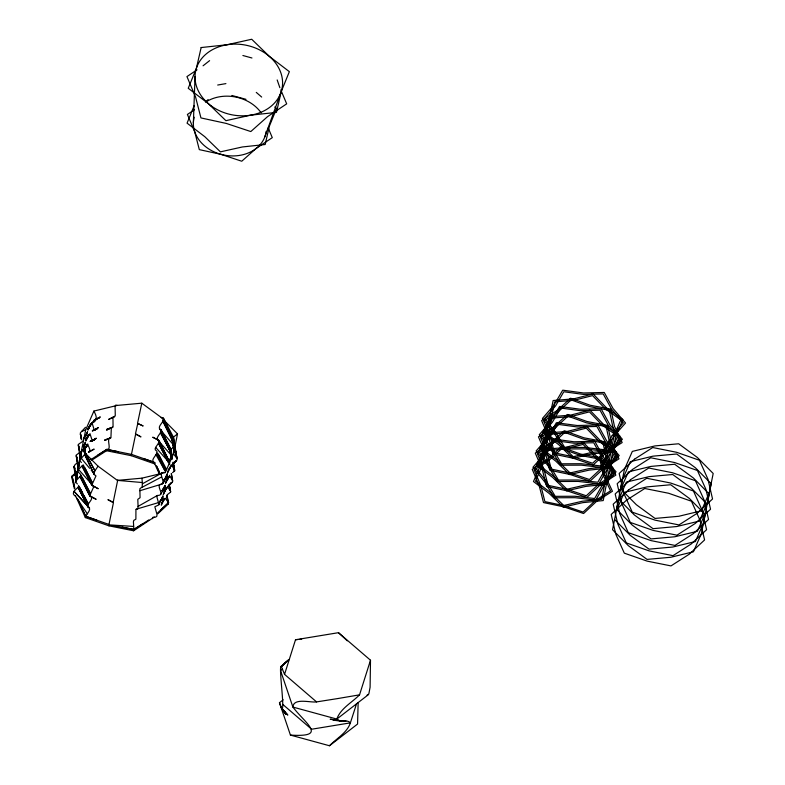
<?xml version="1.0" encoding="UTF-8"?>
<svg xmlns="http://www.w3.org/2000/svg" width="785" height="785" viewBox="0 0 785 785"><rect width="100%" height="100%" fill="white"/><g stroke="black" fill="none" stroke-linecap="round" stroke-linejoin="round"><path stroke-width="1.18" d="M157.118 451.738C157.216 455.212 149.817 459.99 154.115 462.483M81.179 452.229L81.11 457.243L81.591 450.983M171.876 458.852L170.07 450.512L174.025 446.331M193.365 123.108L195.033 76.43M77.499 472.874L77.175 471.392M358.146 702.624L357.567 724.045L329.484 745.75L290.43 735.084L279.47 702.712L283.189 699.798M76.842 477.211L77.126 473.208L77.156 477.82M76.851 477.162L77.195 472.953L76.655 477.947L78.421 465.044L77.774 470.029L78.323 464.632L77.833 469.626L78.196 464.21L77.901 469.214L77.921 463.346L78.019 468.38L76.174 455.084L81.473 451.296L80.678 456.193L81.503 450.933L80.619 455.908M79.295 460.471L75.478 481.764L77.401 484.011M79.246 462.345L78.755 467.34L79.422 461.894M79.766 459.833L80.502 454.466L79.834 459.451L80.404 454.054L79.893 459.039L80.286 453.632L79.952 458.636L80.011 452.768L80.08 457.792L78.235 444.487L82.199 441.739M75.517 481.735L76.38 476.367L75.586 481.342L76.302 475.965L75.645 480.95L76.194 475.553L75.713 480.548L75.36 472.599L76.155 477.673C75.821 472.609 70.679 464.475 78.255 462.973M76.91 475.406L78.5 465.446L77.646 470.804M122.136 527.108L133.882 529.433L133.411 521.809L133.793 520.357L135.883 519.209L135.933 509.455L137.826 508.798L138.072 506.394L157.393 495.453C166.499 495.669 154.213 484.787 161.749 484.129C166.4 481.862 156.048 471.334 165.301 472.511L173.485 453.779L177.518 433.909L161.161 417.394L141.81 403.186L117.269 405.403L93.896 411.075L85.702 429.797L81.679 449.668L98.027 466.182L117.377 480.381L141.918 478.173L165.301 472.511M72.063 476.26L71.808 477.574L74.418 488.878M154.292 517.04L133.636 530.778L108.968 525.842L85.359 517.59C85.712 514.224 92.954 509.249 87.763 506.747L78.088 487.426L78.706 485.395M91.6 460.285L106.515 450.737L106.77 449.432L118.525 451.767M108.968 525.842L109.223 524.537L85.614 516.265L78.157 499.702M159.218 473.757L154.802 463.925L131.183 455.663L135.668 434.105L140.966 436.882L135.462 433.85L137.768 423.517L143.145 425.98L137.532 423.341L141.81 403.186M133.636 530.778L133.892 529.473L148.826 519.905M154.802 463.925L155.047 462.61M152.525 518.679L152.781 517.374L155.646 517.129L156.843 516.236L156.99 514.43L154.841 506.776L158.874 504.843L163.064 495.845L160.385 501.046L162.956 497.435L159.826 501.556L162.917 498.23L160.022 501.321M157.805 513.773L168.363 503.941L166.871 495.08L168.598 502.616L161.082 509.642M80.678 455.025L81.699 449.991M81.385 462.532L79.619 460.255L81.63 450.325M79.619 460.255L85.172 453.897L84.103 447.519L85.241 452.602M75.331 482.795L76.537 477.28M159.031 504.588L157 497.435L157.167 495.649M370.5 660.224L359.54 694.843L338.09 698.503L316.561 701.908L284.553 674.364L295.513 639.755L338.482 632.681L370.5 660.224L370.098 687.267L368.803 694.018L367.076 695.108M356.488 703.939L350.385 722.857C347.176 732.758 336.471 738.499 329.484 745.75M80.884 475.425L75.507 481.44M264.78 136.963L280.726 93.072M156.627 450.992C152.025 448.726 159.522 444.241 159.159 440.876M194.248 105.533L187.065 123.157L204.797 136.688L220.408 151.858L242.379 146.962L265.173 144.509L269.412 126.081L276.605 108.448L274.74 107.025M164.134 498.632L161.239 505.147L164.055 499.545L161.887 502.792L164.889 498.603M163.241 483.099L167.333 473.738L163.113 483.374M620.415 489.997L628.343 471.883L650.942 466.408L674.678 464.259L693.39 477.996L709.218 493.971L703.321 523.428L695.402 541.542L672.794 547.017L649.058 549.157L630.345 535.429L614.537 519.454M616.441 510.486L624.36 492.372L646.968 486.896L670.704 484.747L689.407 498.485L705.234 514.45L701.329 533.672L693.41 551.786L670.802 557.262L647.066 559.401L628.353 545.673L612.545 529.698L618.433 500.241L626.351 482.127L648.95 476.652L672.696 474.503L691.399 488.241L707.226 504.215M705.313 513.184L697.394 531.298L674.786 536.773L651.05 538.912L632.337 525.185L616.529 509.21L622.407 479.753L630.335 461.639L652.934 456.163L676.67 454.015L695.382 467.752L711.21 483.727L707.305 502.94L699.386 521.054L676.778 526.529L653.041 528.678L634.329 514.94L618.521 498.966M88.656 434.713L87.841 436.558L88.725 434.625M87.007 444.398L85.781 447.156L87.115 444.251M171.012 465.122L167.558 472.698L170.384 467.114L168.196 470.352L171.208 466.172M168.657 476.485L167.44 479.242L168.333 477.29M166.047 488.349L163.29 494.579L166.449 488.309L164.016 491.861L167.028 487.681L164.251 491.057L167.617 487.063L167.342 486.258M609.66 467.723L616.578 452.111L600.211 440.444L586.797 426.481L567.349 431.397L546.821 433.055L543.338 449.609L536.646 465.25L552.512 477.309L566.417 490.87L585.973 486.376L606.383 484.306M606.501 483.992L613.419 468.38L597.051 456.713L583.638 442.75L564.189 447.666L543.662 449.324L540.178 465.878L533.476 481.519L549.343 493.579L563.247 507.139L582.813 502.645L603.214 500.575L612.82 451.453L619.748 435.842L603.371 424.175L589.957 410.212L570.509 415.128L549.991 416.786L546.507 433.34L539.805 448.981L555.672 461.04L569.576 474.601L589.133 470.107L609.543 468.037M161.082 493.991L165.135 485.248L162.417 490.429L165.007 487.348L162.191 490.488M89.951 425.725L90.923 423.527M280.961 666.612L288.625 660.008L280.961 666.612C278.538 668.791 287.222 726.213 279.47 702.712M87.92 436.352L85.791 440.993L88.911 435.175L85.918 439.364L89.284 434.841L85.938 438.844L89.461 434.664M83.396 446.959L85.526 442.318L83.671 446.282M84.584 449.736L86.723 445.095M85.555 436.107L87.577 431.74L84.181 437.942L87.047 433.683L83.318 438.874L86.703 434.89M84.181 450.61L86.144 446.498L84.26 450.109M90.923 423.606L87.9 430.082L90.344 424.999L87.959 429.513L90.51 424.803L87.989 429.238L91.04 424.273L88.038 428.453L95.083 419.818L100.294 416.933L94.749 419.916M167.548 478.987L165.517 483.256L168.481 477.722L166.067 481.284L169.06 477.094L166.302 480.469L169.648 476.466M82.817 465.181L78.49 469.42L93.817 486.592L89.735 495.659L96.153 499.338L90.324 496.326M165.076 478.978L167.205 474.64L164.261 479.959L167.087 476.485L163.702 480.459L167.077 476.75L163.525 480.646M171.66 455.634L157.275 439.512C156.431 436.009 161.808 433.389 161.033 429.866L170.63 449.452L172.229 457.508M83.475 446.616L85.437 442.691L83.445 446.587M83.455 446.685L85.339 443.064L83.779 445.968M84.289 450.07L86.311 446.302L84.309 449.854M94.337 474.66L84.76 454.603L93.915 474.14L95.976 475.926L91.806 485.051L98.233 488.741L92.414 485.709M91.217 496.758C93.317 500.025 86.968 503.156 87.763 506.747M83.73 446.125L85.231 443.456L83.573 446.322M84.348 449.825L86.487 446.125L84.358 449.609M83.524 446.479L85.114 443.859L83.818 445.851M84.437 449.54L86.86 445.782L84.456 449.128M162.417 490.429L165.046 486.572L162.044 490.753L165.017 487.092L162.338 490.291M117.377 480.381L142.34 482.539L142.222 486.867L139.858 488.761L140.064 497.7L137.797 499.348L138.072 506.394M98.027 466.182L94.661 471.314L93.915 474.14M84.525 449.059L87.233 445.448L83.877 449.452L87.41 445.272M171.63 457.302L168.127 460.756L168.687 462.591M176.605 460.55L172.523 464.592L177.135 459.647L175.418 450.541M172.043 465.23L176.301 460.815L172.298 464.916L175.546 461.305L174.672 461.766M78.49 469.42L77.627 471.481L80.462 474.218M95.907 419.367L92.031 423.095C98.606 420.593 96.172 415.265 93.896 411.075M80.296 433.899L81.493 439.355L80.355 432.869L85.467 427.285M177.518 433.909L173.446 437.137L172.101 439.276L174.613 451.375M167.882 486.749L172.729 481.45L171.316 473.836M95.672 419.553L91.747 423.537L95.083 419.818L99.332 417.865L94.082 419.955M172.141 482.333L168.353 486.111L171.797 482.589L170.041 483.511M74.85 488.319L72.063 476.25L77.097 471.569M74.3 485.944L72.083 476.26L77.087 471.569M157.765 512.742L168.618 502.616L165.135 498.19M288.527 659.969L281.148 666.485L288.595 659.949L281.373 666.553L284.553 674.364M209.615 60.631L203.07 65.793M205.474 101.952L208.143 99.577M82.965 441.248L83.583 439.325M91.502 441.082L96.329 438.197L90.599 441.455L92.022 439.973L89.892 433.506M359.54 694.843C351.984 702.546 340.415 708.551 336.824 719.07C340.121 722.926 347.147 718.913 350.385 722.857L311.616 729.236L282.747 704.39M133.568 526.441L108.879 524.851L133.892 529.453M92.257 430.916L94.082 429.395L91.894 422.487M88.411 452.327C92.002 450.894 87.979 446.577 87.802 444.075M117.269 405.403L115.748 405.08L115.091 406.267L115.277 415.658L112.952 417.659L113.069 426.873L106.515 430.092L112.373 427.423L106.956 429.189L112.697 427.344M110.342 438.079L104.611 440.414L110.921 437.706L111.342 427.491M282.404 669.203L280.559 670.645L292.893 707.069C305.149 723.368 328.522 737.547 290.43 735.084M368.42 694.646L336.824 719.07L292.893 707.069C293.482 697.502 310.389 702.83 316.561 701.908M197.025 69.836L186.948 76.587L195.563 96.987L200.94 117.927L226.286 123.431L250.807 131.556L267.538 116.661L286.682 103.846L280.785 89.882M194.533 109.674L187.399 114.453L194.729 131.811L199.311 149.631L220.879 154.321L241.751 161.229L255.988 148.561L272.287 137.65L268.166 127.876M90.844 459.627L106.78 449.412L131.438 454.358L153.929 462.198L143.792 458.656M97.762 455.182L106.78 449.432C111.912 450.168 106.868 440.777 109.311 438.167M133.882 529.433L142.89 523.693M81.611 431.465L85.702 429.797M93.543 430.465L98.38 427.599L92.62 430.837L97.183 428.777L93.179 430.347M89.313 451.944L94.161 449.099L88.705 451.875M142.409 483.786L162.132 472.874M113.383 416.855L108.575 419.465L114.738 416.668M141.879 487.416L161.533 476.995M75.762 474.827L72.083 476.26M90.599 441.455L95.672 438.933L90.236 441.288M167.421 494.638L170.669 492.038L169.197 484.757L170.649 491.685M172.523 472.678L174.79 470.863L173.377 463.258M108.919 524.861L113.432 502.685L107.928 499.652L113.374 502.478M93.376 430.376L96.673 429.218L92.581 430.651M90.461 441.337L94.386 440.061L90.197 441.415M104.905 439.816L110.656 437.981M139.818 490.733L162.407 483.923M136.197 509.21L158.855 502.508M225.913 83.612L217.69 85.035M295.513 639.755L297.652 639.53M299.693 639.363L301.626 639.265M345.95 721.052L333.282 720.296L341.298 720.816L330.171 719.217L340.219 720.718M161.161 417.394L163.368 418.209L172.788 437.883L174.937 448.235M106.515 450.737L131.183 455.663M251.956 57.992L242.889 55.509M245.999 99.332L231.85 95.466M96.849 520.2L85.634 516.255L81.395 506.894M160.464 429.464C156.392 426.618 164.487 422.242 163.476 418.405M158.55 440.218L152.732 437.196L158.933 440.483L168.608 460.039L169.511 464.641M81.679 449.668L84.937 452.013L94.936 470.823L84.721 451.728M75.841 496.12C70.277 493.971 75.35 489.487 78.088 487.426L88.067 507.071M261.67 97.055L256.273 92.394M338.482 632.681L347.294 640.825M174.702 452.454L172.415 440.513L163.094 420.672L173.21 441.337M173.485 453.779L177.086 458.587M170.06 450.825L170.787 451.993M89.618 508.121L73.996 491.302L89.304 507.807M281.913 708.639L287.82 715.066L281.423 707.913L286.574 714.517L281.138 707.334L285.877 714.065L280.844 706.628L285.122 713.496L280.52 705.803M117.721 480.067L113.177 502.341M155.754 447.45L168.5 461.786M159.404 428.875L172.847 444.153M81.09 458.097L89.647 468.302M91.207 470.156L93.543 472.933M77.489 457.881L76.38 456.183M81.375 435.94L80.413 434.282L81.552 439.747M75.105 468.38L74.182 466.732L75.232 471.814L74.084 466.359M75.007 495.62L87.341 513.812M78.951 446.429L78.471 445.595L79.383 450.286L78.314 445.203M167.686 487.043L170.149 490.507L169.217 484.541M155.94 454.613L165.036 470.902M175.487 451.032L176.959 458.204L173.446 437.137L163.221 418.042L172.788 437.883L174.996 448.647M172.671 480.734L169.354 475.298M159.07 455.378L166.42 469.175M79.442 486.945L82.827 493.314M83.966 495.443L88.489 503.931M171.807 458.783L170.522 451.718L160.464 432.555L170.296 451.434L171.768 458.499M81.983 466.28L92.041 485.434L82.327 465.897L91.904 485.258M168.422 462.316L158.433 443.123L168.216 462.031L158.913 442.19M79.962 476.858L89.951 496.051L80.296 476.485L89.824 495.875M82.307 477.653L90.481 493.392M161.033 429.866L170.953 449.079L172.376 457.429M92.502 482.834L84.78 467.889L92.247 483.305L83.298 464.985M172.906 441.072L162.858 421.143L172.415 440.513L174.152 452.062M160.729 432.064L170.296 451.434L171.67 458.597M159.07 440.66L168.608 460.039M80.826 474.797L90.216 493.873M161.161 430.043L170.63 449.452L172.406 458.823M79.324 486.935L87.979 504.883L80.767 489.732M157.863 453.337L165.802 469.881L158.599 454.741M165.125 470.735L156.735 453.161L164.987 470.48M156.45 465.731L159.267 471.962M156.921 466.761L160.189 474.032M76.508 497.925L85.359 517.59M171.542 465.093L174.751 470.156M279.882 87.734L277.174 79.952M172.131 439.914L174.555 450.983M84.113 447.823L85.31 452.916M166.528 496.032L168.363 503.941M171.895 458.921L170.149 451.139L171.67 458.312M173.946 469.077L174.456 471.461L173.966 469.106M172.994 464.396L173.475 466.751M76.233 455.791L78.274 466.722L77.43 461.659M84.024 446.94L85.114 452.307M172.239 440.218L174.721 452.808M173.073 462.336L174.417 469.361L173.191 462.208M76.665 474.954L77.058 477.103M81.218 455.614L80.845 453.475L81.189 455.506M168.952 459.667L169.746 464.259M171.326 473.453L172.514 480.351M170.522 451.718L171.679 458.872M77.077 476.829L76.734 474.689L77.048 476.721M173.446 437.137L176.556 457.4M81.238 455.084L80.983 452.965L81.297 455.997M141.918 478.173L142.34 482.539M77.283 477.427L76.93 473.944L77.116 477.967M266.164 131.311A36.718 29.595 11 0 1 224.137 155.087A36.718 29.595 11 0 1 194.219 117.24M206.072 101.873A36.718 29.595 11 0 1 261.189 112.883M607.963 467.261L604.842 483.001L585.492 484.963L566.927 489.232L553.729 476.367L538.687 464.926L545.045 450.08L548.342 434.39L567.83 432.81L586.267 428.149L598.984 441.386L614.518 452.454L607.963 467.261M611.122 450.992L608.002 466.732L588.652 468.694L570.087 472.962L556.899 460.098L541.846 448.657L548.205 433.811L551.512 418.12L570.989 416.541L589.427 411.88L602.144 425.127L617.677 436.185L611.122 450.992M614.282 434.723L611.162 450.462L591.821 452.425L573.256 456.693L560.058 443.829L545.006 432.388L551.364 417.541L554.671 401.851L574.149 400.272L592.587 395.611L605.304 408.857L620.837 419.916L614.282 434.723M604.793 483.531L601.683 499.27L582.333 501.232L563.767 505.501L550.57 492.627L535.517 481.195L541.885 466.349L545.183 450.659L564.66 449.079L583.098 444.418L595.825 457.655L611.358 468.724L604.793 483.531M615.989 435.184L612.702 451.767L592.292 453.838L572.736 458.332L558.832 444.771L542.965 432.721L549.667 417.07L553.15 400.517L573.668 398.858L593.126 393.942L606.54 407.906L622.907 419.573L615.989 435.184M624.399 469.508L620.513 488.721L636.321 504.696L655.033 518.434L678.77 516.285L701.378 510.819L709.287 492.695L713.192 473.483L697.374 457.508L678.662 443.77L654.926 445.919L632.327 451.404L624.399 469.508M201.146 47.551L196.368 68.374L188.243 88.273L208.27 103.561L225.903 120.684L250.719 115.159L276.457 112.383L281.246 91.57L289.361 71.661L269.343 56.383L251.71 39.25L226.894 44.784L201.146 47.551M612.212 435.498L604.146 449.707L584.423 447.45L564.749 447.528L555.809 432.564L544.574 418.562L555.564 405.884L563.797 391.754L583.52 394.413L603.204 393.933L611.554 409.142L623.378 422.909L612.212 435.498M613.742 436.303L605.255 451.267L584.452 448.883L563.718 448.971L554.298 433.202L542.455 418.434L554.033 405.08L562.717 390.174L583.5 392.971L604.254 392.461L613.065 408.514L625.527 423.017L613.742 436.303M609.052 451.767L600.986 465.976L581.263 463.719L561.589 463.798L552.64 448.834L541.414 434.831L552.404 422.153L560.637 408.023L580.36 410.683L600.034 410.192L608.395 425.411L620.219 439.178L609.052 451.767M610.583 452.572L602.085 467.536L581.292 465.152L560.559 465.24L551.139 449.471L539.295 434.704L550.864 421.349L559.558 406.444L580.341 409.24L601.094 408.73L609.906 424.783L622.368 439.286L610.583 452.572M605.892 468.037L597.827 482.245L578.103 479.988L558.429 480.067L549.48 465.103L538.255 451.1L549.235 438.423L557.468 424.292L577.201 426.952L596.875 426.461L605.235 441.68L617.049 455.447L605.892 468.037M607.423 468.841L598.926 483.805L578.123 481.421L557.399 481.509L547.979 465.731L536.135 450.973L547.704 437.618L556.388 422.713L577.171 425.509L597.934 424.999L606.746 441.052L619.208 455.555L607.423 468.841M602.723 484.306L594.657 498.514L574.944 496.257L555.26 496.336L546.321 481.372L535.085 467.369L546.075 454.682L554.308 440.562L574.041 443.221L593.715 442.73L602.066 457.949L613.89 471.716L602.723 484.306M604.264 485.101L595.766 500.074L574.963 497.69L554.239 497.778L544.81 482L532.976 467.242L544.545 453.887L553.229 438.982L574.012 441.778L594.775 441.268L603.587 457.312L616.039 471.824L604.264 485.101M605.058 451.532L592.587 463.238L573.845 456.919L554.396 452.808L550.314 436.764L543.671 421.143L558.528 411.507L571.137 399.908L589.77 406.61L609.337 410.339L612.761 426.5L620.071 442.014L605.058 451.532M606.314 452.621L593.185 464.955L573.413 458.273L552.925 453.946L548.627 437.049L541.621 420.574L557.271 410.418L570.567 398.191L590.202 405.246L610.848 409.181L614.459 426.216L622.162 442.573L606.314 452.621M601.889 467.801L589.427 479.507L570.675 473.188L551.237 469.077L547.155 453.033L540.502 437.412L555.368 427.766L567.977 416.178L586.601 422.879L606.177 426.608L609.602 442.769L616.902 458.283L601.889 467.801M603.155 468.89L590.026 481.215L570.253 474.542L549.765 470.215L545.457 453.308L538.451 436.843L554.112 426.687L567.408 414.46L587.033 421.516L607.688 425.45L611.299 442.485L618.992 458.842L603.155 468.89M598.729 484.07L586.267 495.777L567.516 489.457L548.067 485.346L543.985 469.302L537.342 453.681L552.208 444.035L564.808 432.447L583.441 439.149L603.017 442.877L606.442 459.029L613.742 474.552L598.729 484.07M599.995 485.159L586.866 497.484L567.084 490.811L546.605 486.484L542.298 469.577L535.291 453.112L550.952 442.956L564.248 430.729L583.873 437.785L604.529 441.719L608.13 458.754L615.832 475.111L599.995 485.159M595.57 500.339L583.098 512.046L564.356 505.717L544.908 501.615L540.826 485.572L534.183 469.95L549.049 460.304L561.648 448.716L580.282 455.418L599.858 459.147L603.272 475.298L610.583 490.821L595.57 500.339M596.688 501.232L583.598 513.527L563.915 506.884L543.495 502.577L539.207 485.729L532.23 469.332L547.842 459.205L561.069 447.028L580.635 454.073L601.192 457.989L604.784 474.945L612.447 491.243L596.688 501.232M634.466 459.215L619.169 473.473L623.722 493.147L632.278 512.173L655.112 520.161L678.966 524.929L697.237 513.233L712.544 498.975L707.982 479.292L699.435 460.265L676.591 452.288L652.737 447.519L634.466 459.215M632.474 469.459L617.177 483.717L621.73 503.391L630.286 522.417L653.12 530.405L676.974 535.174L695.245 523.477L710.553 509.22L705.99 489.536L697.443 470.509L674.6 462.532L650.745 457.763L632.474 469.459M630.483 479.704L615.185 493.961L619.738 513.635L628.294 532.662L651.128 540.639L674.982 545.418L693.253 533.712L708.561 519.464L703.998 499.78L695.451 480.754L672.608 472.776L648.763 468.007L630.483 479.704M628.491 489.948L613.193 504.206L617.746 523.88L626.302 542.906L649.136 550.884L672.99 555.662L691.261 543.956L706.578 529.708L702.006 510.024L693.459 490.998L670.616 483.02L646.771 478.251L628.491 489.948M626.499 500.192L611.201 514.45L615.754 534.124L624.31 553.15L647.144 561.128L670.998 565.907L689.269 554.2L704.587 539.952L700.014 520.269L691.467 501.242L668.634 493.265L644.779 488.496L626.499 500.192M81.228 455.349L80.914 453.22L81.198 455.241M211.214 105.887A44.068 35.511 11 0 0 282.041 88.469A44.068 35.511 11 0 0 223.156 45.55A44.068 35.511 11 0 0 211.214 105.887"/></g></svg>
